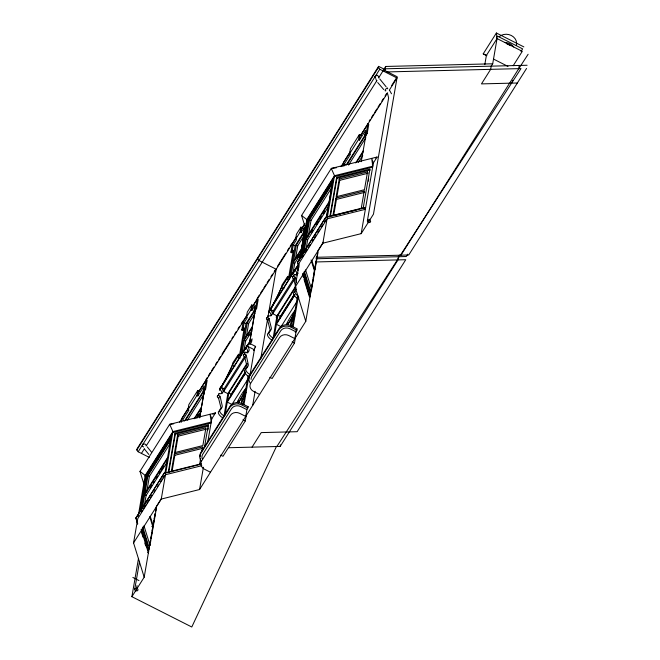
<?xml version="1.0" encoding="UTF-8"?>
<svg xmlns="http://www.w3.org/2000/svg" width="660" height="660" viewBox="0 0 660 660"><rect width="100%" height="100%" fill="white"/><g stroke="black" fill="none" stroke-linecap="round" stroke-linejoin="round"><path stroke-width="0.99" d="M367.356 220.984L368.206 222.635L369.897 222.478A2.087 1.798 9.8 0 0 370.656 221.479L369.814 219.821L368.115 219.978A2.087 1.798 9.8 0 0 367.356 220.984L388.633 97.977L387.684 94.009M228.385 447.736L280.17 446.44L280.393 444.848M519.206 65.456L518.777 68.64L400.966 255.181M149.292 457.396L138.171 451.77L136.834 449.996L137.024 448.882L378.609 66.363L385.118 69.655L384.376 70.834M137.635 524.139L135.902 517.927L164.266 473.014L201.259 463.798M276.532 446.3L191.788 627L131.885 596.689L144.185 577.211L133.567 542.908L137.775 518.595L165.462 474.746L201.803 465.696M138.171 516.268L145.225 475.439L172.912 431.59L211.225 422.053L210.045 414.265L211.786 418.803L207.785 441.961M139.763 512.259L146.066 475.778L171.278 435.864L164.876 473.534M141.05 510.7L146.999 476.248L171.113 438.075M142.329 508.53L144.713 494.711L167.434 458.725M170.734 439.634L148.013 475.612L144.944 493.375L167.665 457.396M144.408 505.288L146.116 495.412L167.211 462.008M146.685 492.112L149.407 476.322L170.511 442.909M131.885 596.689L138.509 558.352M134.689 589.586A2.087 1.798 9.8 0 1 135.259 588.489L137.272 588.283L138.006 589.66A2.087 1.798 9.8 0 1 137.437 590.766L135.415 590.964L134.689 589.586L139.573 561.305M136.348 589.628L137.041 585.585M147.923 549.326L148.945 549.128L149.82 544.063M150.167 542.033L150.521 540.012M150.868 537.982L151.742 532.917M152.097 530.887L152.444 528.858M152.798 526.837L153.145 524.807M153.491 522.778L153.846 520.756M154.192 518.727L155.067 513.661M155.422 511.632L155.768 509.611M144.185 577.211L149.82 544.591M150.167 542.594L150.513 540.606M150.851 538.61L151.198 536.621M151.544 534.625L155.158 513.703M155.677 510.716L155.843 509.734M156.123 508.117L156.404 506.492L161.213 498.869M142.75 527.043L148.483 545.564L150.01 545.267L153.079 527.497L149.762 516.78M151.775 526.465L153.31 526.168L156.379 508.406M135.836 518.323L164.266 473.014M133.567 542.908L161.263 499.067L165.462 474.746M165.866 472.428L172.912 431.59L169.694 424.322L215.507 412.904L211.786 418.803M168.366 471.784L175.015 433.273L208.321 424.974L208.659 425.857L175.354 434.156L168.704 472.667M171.262 471.727L174.331 453.956L202.628 446.911L201.952 450.854M177.631 434.866L174.562 452.628L202.859 445.582L205.928 427.812L177.631 434.866L178.134 436.186L175.238 452.966M172.112 471.075L174.834 455.284L174.331 453.956M181.203 422.334L181.896 418.316L189.049 406.997M203.725 390.538L184.561 420.882L182.696 419.941L188.908 410.116L187.976 409.637L188.851 404.588L197.785 390.431L199.65 391.38M187.976 409.637L196.911 395.488L197.785 390.431M196.911 395.488L197.843 395.959L198.536 391.966L206.233 379.78L207.166 380.251L205.606 389.293L204.113 391.652L199.633 417.565M204.113 391.652L203.181 391.174L204.055 386.125L197.843 395.959M199.7 417.871L201.374 408.177L194.898 418.423M201.77 405.875L204.278 391.33M203.181 391.174L204.674 388.814L206.233 379.78M199.559 464.673L200.582 458.758M204.468 447.274L208.321 424.974M207.958 429.916L208.312 427.886M161.263 499.067L199.567 489.522L203.42 467.231M221.826 393.69A8.959 4.298 32.3 0 0 220.654 390.109L220.044 389.326L220.225 388.261L247.541 345.007L247.533 346.294L254.372 349.75M219.45 410.71A24.032 11.525 32.3 0 1 219.062 410.974A6.625 3.176 32.3 0 0 222.75 417.904L223.996 415.94L227.84 393.649L223.649 391.528L224.12 388.789L244.637 356.309M225.052 415.058L227.287 402.097L245.273 373.609M247.393 363.668L228.855 393.013L227.518 400.768L244.959 373.147M253.646 305.877L251.782 304.936L247.31 312.015L246.444 317.064L247.376 317.534L244.142 322.649L243.276 327.698L244.208 328.168L242.715 330.528L241.783 330.058L243.342 321.016L247.013 315.208M230.851 396.132L231.181 394.193L245.355 371.753M239.555 355.088L244.208 328.168M240.661 354.552L246.007 323.59L254.752 309.746M257.821 257.623L257.623 258.728L258.959 260.51L276.202 269.23L268.01 316.651M242.088 352.539L244.192 340.37L252.136 327.789L249.34 344.008M247.22 322.831L244.423 339.042L252.367 326.461L255.172 310.241L247.22 322.831L248.622 323.532L246.345 336.707M243.837 351.219L245.594 341.08L251.947 331.015M246.444 317.064L250.915 309.986L251.782 304.936M250.915 309.986L251.839 310.456L252.532 306.471L257.251 298.996L258.184 299.467L256.625 308.509L255.131 310.868L249.62 342.771L252.103 338.844L251.575 341.888L249.934 344.495M220.044 389.326L247.541 345.007M255.131 310.868L254.199 310.398L255.073 305.349L251.839 310.456M254.199 310.398L255.692 308.038L257.251 298.996M241.296 403.59L241.972 399.663L245.207 394.556M241.766 403.821L242.583 399.284L245.066 395.356M243.095 404.588L248.086 375.68M243.994 404.588L248.828 376.612L250.066 374.649L254.578 348.562M200.145 456.877A9.059 7.796 9.8 0 1 200.599 452.867L230.513 405.496A9.059 7.796 9.8 0 1 241.024 403.186L248.152 406.717L246.906 409.654L245.743 416.402L239.687 413.341A6.889 5.932 9.8 0 0 230.398 415.387L201.597 461.002A6.889 5.932 9.8 0 0 204.418 469.178L210.482 472.246M220.663 455.119L222.989 456.291L245.338 420.907L246.378 414.925M252.681 405.43L255.115 391.306M260.692 359.024L267.49 319.671M270.955 315.892A8.959 4.298 32.3 0 0 269.783 312.312L269.173 311.528L269.363 310.464L296.678 267.209L296.662 268.496L298.378 269.363M296.868 267.308L293.502 272.399A39.344 6.716 -63.2 0 1 286.795 279.163L281.572 287.438A39.344 6.716 -63.2 0 1 273.034 304.813C270.451 311.438 265.741 315.703 270.691 308.608A38.321 6.542 -63.2 0 0 281.284 287.628L282.001 285.013L287.735 276.367L287.215 278.231A38.321 6.542 -63.2 0 0 295.804 268.851L297.908 265.171L296.662 268.496M273.257 310.992L270.418 309.557A8.959 4.298 32.3 0 1 269.313 315.942A1.592 0.759 32.3 0 0 267.894 316.528A1.592 0.759 32.3 0 0 268.9 318.334L271.252 327.624A8.968 4.298 32.3 0 1 270.839 330.016A24.032 11.525 32.3 0 1 269.428 331.213A6.625 3.176 32.3 0 0 273.125 338.143L276.977 315.859L272.778 313.731L273.257 310.992L293.766 278.512M274.354 336.262L276.416 324.299L294.954 294.954M295.433 287.595L277.984 315.216L276.647 322.971L294.64 294.484M302.783 228.079L300.919 227.131L296.447 234.209L295.581 239.266L296.505 239.737L293.279 244.843L292.405 249.901L293.337 250.371L291.852 252.73L290.92 252.26L292.479 243.218L296.67 236.577M279.98 318.334L280.318 316.396L293.947 294.822M291.852 252.73L292.198 250.717M288.692 277.283L293.337 250.371M289.798 276.746L295.144 245.792L303.889 231.949M291.052 275.748L293.329 262.573L301.274 249.991L299.524 260.123M296.356 245.025L293.56 261.245L301.504 248.663L304.31 232.444L296.356 245.025L297.759 245.734L295.482 258.91M295.581 239.266L300.044 232.188L300.919 227.131M292.974 273.413L294.723 263.282L301.084 253.209M300.044 232.188L300.976 232.658L301.67 228.665L304.813 223.69M298.939 267.292L297.503 262.053L325.867 217.14L364.856 207.421L365.211 208.362L365.599 207.999M269.173 311.528L296.678 267.209M299.615 259.982L304.268 233.071L303.336 232.592L304.21 227.543L300.976 232.658M305.522 226.223L304.821 230.233L303.336 232.592M300.118 258.398L306.826 219.565L334.513 175.717L372.817 166.171L371.646 158.392L373.378 162.929L361.168 233.648L322.864 243.185L276.144 317.163M301.191 257.4L307.667 219.904L332.871 179.99L326.395 217.486M290.433 325.792L291.109 321.874L294.871 315.909M302.651 254.826L308.599 220.374L332.706 182.193M290.837 326.543L291.712 321.486L294.195 317.559M303.93 252.648L306.314 238.829L329.035 202.851L326.477 217.66M309.614 219.739L306.545 237.501L329.266 201.523L332.335 183.752L309.614 219.739L311.009 220.44L308.278 236.239M292.223 326.799L297.388 296.885M306.009 249.414L307.709 239.539L328.267 206.984M293.131 326.799L297.957 298.823L298.79 297.512M269.791 377.322L272.126 378.502L294.475 343.109L295.68 336.13M251.089 379.417A6.889 5.932 9.8 0 1 251.889 376.456L280.698 330.841A6.889 5.932 9.8 0 1 289.988 328.796L296.043 331.856L297.28 328.927L290.152 325.388A9.059 7.796 9.8 0 0 279.65 327.707L249.736 375.07A9.059 7.796 9.8 0 0 249.166 378.056M309.524 293.452L310.538 293.254L312.114 284.13M312.469 282.109L312.815 280.079M313.17 278.05L313.516 276.028M313.871 273.999L315.447 264.883M315.793 262.853L316.14 260.824M316.495 258.802L316.841 256.773M199.567 489.522L305.786 321.329L314.861 268.785M315.208 266.797L318.004 250.618L323.35 242.154M304.342 271.169L310.076 289.682L311.611 289.393L314.68 271.623L311.058 259.924M317.971 252.524L314.902 270.295L311.891 260.551M297.437 262.449L325.867 217.14M322.864 243.185L327.063 218.873L365.368 209.327L364.856 207.421M327.286 217.544L334.513 175.717L331.295 168.44L377.108 157.03L372.314 164.62M329.794 216.925L336.616 177.4L369.922 169.1L363.099 208.626M330.478 215.779L336.955 178.282L336.616 177.4M332.863 215.853L335.932 198.082L364.229 191.037L364.741 192.357L336.435 199.411L333.704 215.201M339.224 178.992L336.154 196.754L364.46 189.709L367.529 171.938L339.224 178.992L339.735 180.312L336.831 197.093M342.804 166.452L343.497 162.442L350.097 151.99M343.951 166.089L344.297 164.068L350.51 154.234L349.577 153.763L350.443 148.714L359.387 134.557L361.251 135.498M349.577 153.763L358.512 139.606L359.387 134.557M359.444 140.077L360.137 136.092L367.834 123.907L368.767 124.377L367.207 133.411L365.714 135.77L364.782 135.3L365.656 130.251L359.444 140.077L358.512 139.606M361.234 161.692L366.044 134.492M364.782 135.3L366.275 132.94L367.834 123.907M136.834 449.996L378.419 67.468L378.609 66.363M361.16 208.799L364.229 191.037M523.858 46.901L496.386 33L497.054 38.56L492.698 63.797L385.671 66.462L385.118 69.655L383.221 69.704L397.204 76.775L373.469 214.162L361.168 233.648M368.338 181.129L368.684 179.107M369.006 221.232L369.361 219.211M484.803 64.606L486.379 55.465L497.054 38.56L522.291 51.323L513.216 65.695M387.601 88.819L387.61 88.077A1.468 0.61 -46.3 0 0 386.9 88.135L385.894 88.96A2.079 0.866 -46.3 0 0 385.176 90.057L385.176 90.799A1.468 0.61 -46.3 0 0 385.885 90.742M244.794 395.266L245.965 392.527M295.267 310.382L291.745 318.59A5.428 0.924 -63.2 0 1 292.372 318.706L294.558 315.241M511.582 83.144L512.886 80.355M220.217 389.548C218.155 392.362 220.489 385.91 221.562 386.405A38.321 6.542 -63.2 0 0 232.147 365.425L232.864 362.802L238.607 354.164L238.087 356.029A38.321 6.542 -63.2 0 0 246.675 346.64L248.77 342.961L255.61 346.426L253.696 350.617M138.171 451.77L379.756 69.25L378.419 67.468M385.671 66.462L384.186 68.822L527.109 65.257M141.43 453.42L144.408 448.709M146.446 445.492L376.909 80.569M383.014 70.9L378.551 77.962A1.856 1.6 9.8 0 0 378.188 76.024L377.792 75.76A1.856 1.6 9.8 0 0 375.664 78.251L375.829 78.358M144.21 485.042L139.978 471.372L169.694 424.322L173.77 423.778M305.811 229.168L301.579 215.498L331.295 168.44L336.385 167.764M206.126 379.318L207.232 377.578M208.329 375.837L210.523 372.364M211.621 370.623L213.815 367.141M215.465 364.534L217.115 361.927M218.757 359.32L220.407 356.713M222.049 354.106L230.29 341.063M231.932 338.456L233.038 336.715M234.679 334.108L236.329 331.501M237.971 328.894L239.621 326.287M241.271 323.672L242.913 321.065M257.194 298.46L259.388 294.987M260.486 293.246L262.68 289.773M263.777 288.032L265.98 284.551M267.077 282.818L269.272 279.337M270.922 276.73L272.563 274.123M274.213 271.516L275.311 269.775M277.505 266.293L285.747 253.258M287.389 250.651L289.039 248.044M290.136 246.304L291.786 243.697M369.196 121.11L370.293 119.377M371.399 117.637L373.593 114.155M374.69 112.423L376.885 108.941M377.982 107.2L380.176 103.727M381.826 101.12L383.476 98.505M385.118 95.898L386.768 93.291M391.71 85.47L396.652 77.641M145.06 476.413L172.747 432.572L211.051 423.027M306.652 220.539L334.348 176.69L372.652 167.153M179.569 422.243L188.356 408.334M199.337 390.943L247.104 315.307M253.143 305.745L295.969 237.938M302.008 228.368L304.755 224.029M340.989 166.65L350.328 151.866M360.756 135.35L387.659 92.746M389.309 90.139L396.99 77.971L379.756 69.25M241.783 330.058L243.276 327.698M290.92 252.26L292.405 249.901M311.009 220.44L331.567 187.894M365.326 134.665L346.162 165.008L344.297 164.068M185.575 420.247L203.907 391.215M347.176 164.373L365.508 135.341M304.268 233.071L305.258 231.495M187.514 420.098L204.229 393.632M348.571 165.082L365.83 137.758M248.622 323.532L254.974 313.467M297.759 245.734L304.111 235.669M150.125 488.087L151.75 485.521M153.376 482.947L154.456 481.239M156.082 478.665L157.707 476.099M159.324 473.525L160.405 471.809M161.494 470.102L163.655 466.669M311.726 232.213L312.807 230.497M316.594 224.507L318.763 221.075M319.844 219.367L321.469 216.793M323.631 213.37L324.712 211.654M194.048 418.803L201.597 406.849M355.649 162.929L363.198 150.975M356.499 162.55L362.967 152.303M197.604 416.089L198.685 414.381M248.465 335.56L249.529 333.877M297.074 258.596L299.722 254.397M196.837 418.275L201.151 411.444M358.438 162.401L362.752 155.57M221.661 386.389L223.897 382.61A39.344 6.716 -63.2 0 0 232.444 365.236L237.666 356.961A39.344 6.716 -63.2 0 0 244.373 350.188L246.493 347.069M141.438 511.83L142.527 510.089M143.624 508.357L145.819 504.883M146.916 503.151L149.102 499.678M150.2 497.945L151.841 495.346M154.036 491.873L155.133 490.141M157.327 486.667L158.425 484.935M160.611 481.462L161.708 479.721M162.805 477.988L164.447 475.39M301.933 257.689L303.584 255.082M305.225 252.483L306.867 249.876M308.509 247.277L310.159 244.67M312.345 241.205L313.442 239.464M314.539 237.732L316.181 235.133M317.831 232.526L319.473 229.919M321.115 227.321L322.757 224.713M324.406 222.115L326.048 219.508M327.063 218.873L299.368 262.721L295.168 287.034L305.786 321.329M221.529 386.595L220.225 388.261M246.625 346.863L247.739 345.106M294.385 271.887L295.482 270.163M297.66 266.698L298.757 264.974M220.918 408.928A8.968 4.298 32.3 0 0 220.886 407.385L218.526 398.096A1.592 0.759 32.3 0 1 217.528 396.289L218.765 394.317A1.592 0.759 32.3 0 1 220.184 393.739A8.959 4.298 32.3 0 0 221.282 387.354L224.12 388.789M246.857 368.008A8.968 4.298 32.3 0 0 246.955 366.102L244.604 356.804A1.592 0.759 32.3 0 1 243.598 354.998L244.843 353.034A1.592 0.759 32.3 0 1 246.262 352.448A8.959 4.298 32.3 0 0 247.97 346.855L247.36 346.071M269.825 331.675A8.968 4.298 32.3 0 0 270.014 329.596L267.663 320.298A1.592 0.759 32.3 0 1 266.656 318.491L267.894 316.528M296.092 288.304L293.733 279.015A1.592 0.759 32.3 0 1 292.735 277.2L293.972 275.236A1.592 0.759 32.3 0 1 295.391 274.651A8.959 4.298 32.3 0 0 298.105 273.199M246.799 352.885L247.879 351.178M295.927 275.096L297.553 272.53M218.873 398.244L219.772 396.132A1.592 0.759 32.3 0 1 218.765 394.317M244.951 356.953L245.842 354.841A1.592 0.759 32.3 0 1 244.843 353.034M268.001 320.447L269.247 318.483M294.079 279.155L294.979 277.043A1.592 0.759 32.3 0 1 293.972 275.236M223.649 391.528L245.248 357.332M272.778 313.731L294.913 278.685M227.84 393.649L246.741 363.734M232.196 393.558L245.083 373.147M281.333 315.76L294.756 294.509M272.712 338.795L271.887 340.106A6.625 3.176 32.3 0 1 268.191 333.176A24.032 11.525 32.3 0 0 268.323 333.094M247.756 379.426L231.949 404.456L227.287 402.097M297.429 300.762L281.077 326.659L276.416 324.299M245.974 392.172L243.243 396.495A5.428 0.924 -63.2 0 0 242.616 396.379L246.625 387.659M244.051 397.345L245.132 395.645M294.261 317.848L291.572 322.105L291.109 321.874M247.137 408.325L248.152 406.717M295.226 332.178L296.274 330.528L294.871 338.613L288.816 335.544A6.889 5.932 9.8 0 0 279.535 337.59L250.726 383.204A6.889 5.932 9.8 0 0 253.555 391.38L259.611 394.449M486.379 55.465L483.227 53.84L496.386 33M496.403 37.834L497.475 36.143L522.621 48.873L521.02 51.406M492.698 63.797L491.205 66.148L490.66 69.341L481.47 83.894L517.366 82.995M252.054 447.15L261.245 432.597L297.14 431.698L405.76 259.71L316.247 261.946M399.407 255.139L398.417 256.715L397.988 259.9L280.17 446.44M407.806 254.158L406.312 256.517L315.959 258.769M526.556 68.45L408.746 254.991L316.173 257.301M247.533 346.294L248.77 342.961M518.867 68.557L528.115 54.268M399.911 255.131L397.386 259.916L276.845 446.531M400.438 255.197L520.987 68.582L386.719 71.94M254.974 347.077L255.61 346.426M147.79 552.626L148.615 551.562L141.669 529.122M143.146 443.908L142.816 444.23A2.087 1.485 -31.9 0 0 142.329 445.36L142.502 446.003M375.342 157.971L377.108 157.03M212.858 414.323L215.507 412.904M286.3 324.58L288.568 323.623A5.428 0.924 -63.2 0 0 288.09 324.695M336.955 178.282L370.26 169.983M339.735 180.312L368.033 173.258L367.529 171.938M325.801 217.528L364.79 207.817M333.836 215.605L340.667 213.906M342.614 213.419L348.472 211.959M350.427 211.472L356.284 210.02M178.134 436.186L206.44 429.14M174.834 455.284L203.14 448.231M164.2 473.41L201.193 464.194M377.124 75.1L375.87 75.57A2.087 1.345 -23.4 0 0 375.045 76.519L375.127 77.393M143.657 447.002L143.393 446.911A1.856 1.6 9.8 0 1 144.68 443.99L145.134 444.155A1.856 1.6 9.8 0 1 146.066 445.97M483.227 53.84L486.89 55.696M493.589 59.111L508.002 66.412M366.275 132.94L367.207 133.411M307.667 219.904L308.599 220.374M306.314 238.829L307.709 239.539M293.279 244.843L295.144 245.792M293.329 262.573L294.723 263.282M286.795 279.163L288.412 279.98M281.572 287.438L283.998 288.667M291.712 321.486L292.182 321.725M277.984 315.216L280.318 316.396M255.692 308.038L256.625 308.509M297.058 330.256L289.921 326.716A9.059 7.796 9.8 0 0 279.419 329.035L249.505 376.398A9.059 7.796 9.8 0 0 250.297 383.32M292.141 341.929L294.475 343.109M244.142 322.649L246.007 323.59M244.192 340.37L245.594 341.08M237.666 356.961L240.091 358.182M232.444 365.236L234.861 366.457M242.583 399.284L243.045 399.523M228.855 393.013L231.181 394.193M241.972 399.663L242.443 399.902M238.565 403.087L237.163 402.377L239.431 401.42A5.428 0.924 -63.2 0 0 238.953 402.493M247.921 408.053L240.793 404.514A9.059 7.796 9.8 0 0 230.282 406.832L200.368 454.195A9.059 7.796 9.8 0 0 201.16 461.117M246.906 409.654L240.85 406.585A6.889 5.932 9.8 0 0 231.569 408.631L202.76 454.245A6.889 5.932 9.8 0 0 202.249 458.758M204.674 388.814L205.606 389.293M243.012 419.727L245.338 420.907M148.013 475.612L149.407 476.322M146.066 475.778L146.999 476.248M144.713 494.711L146.116 495.412M132.858 577.459L138.971 580.561M301.579 215.498L306.826 219.565M139.978 471.372L145.225 475.439M386.133 86.806L379.706 78.903M383.757 89.57L377.718 82.541M151.379 452.017L147.205 446.845M148.838 454.468L144.515 449.13M296.497 268.274L297.099 269.065A8.959 4.298 32.3 0 1 297.965 270.608M389.623 90.436L391.504 93.778M375.944 79.349L376.712 80.842M335.932 198.082L336.435 199.411M175.015 433.273L175.354 434.156M305.572 269.899L311.611 289.393M303.988 272.093L310.538 293.254M303.27 273.248L310.216 295.688L309.391 296.752L304.046 279.485M302.709 273.496L309.986 297.016M302.56 274.692L303.451 277.571M297.503 262.053L298.7 265.93M150.29 516.425L153.31 526.168M143.971 525.772L150.01 545.267M142.395 527.967L148.945 549.128M141.108 529.378L148.385 552.89M141.554 532.488L143.038 537.281M144.82 543.04L145.712 545.911M135.902 517.927L137.709 523.743M295.325 277.192L296.53 282.678M246.188 354.989L248.201 364.138A8.968 4.298 32.3 0 1 247.789 366.531A24.032 11.525 32.3 0 1 246.378 367.719A6.625 3.176 32.3 0 0 250.066 374.649M220.118 396.272L222.123 405.421A8.968 4.298 32.3 0 1 221.71 407.814A24.032 11.525 32.3 0 1 220.3 409.002A6.625 3.176 32.3 0 0 223.996 415.94M248.828 376.612A6.625 3.176 32.3 0 1 245.132 369.683A24.032 11.525 32.3 0 0 245.899 369.13M297.957 298.823A6.625 3.176 32.3 0 1 293.882 292.215M295.251 270.237A8.959 4.298 32.3 0 1 296.86 275.162M292.735 277.2A1.592 0.759 32.3 0 1 293.428 276.375M298.345 296.299A6.625 3.176 32.3 0 1 295.507 289.921A24.032 11.525 32.3 0 0 296.266 289.369M295.366 291.027A24.032 11.525 32.3 0 1 294.913 291.431M294.657 291.621A24.032 11.525 32.3 0 1 294.269 291.885M220.786 409.299A8.968 4.298 32.3 0 1 220.696 409.464M246.543 368.495A24.032 11.525 32.3 0 1 246.444 368.602M243.598 354.998A1.592 0.759 32.3 0 1 243.986 354.148M246.122 348.034A8.959 4.298 32.3 0 1 247.731 352.96M239.654 400.884A17.482 2.986 -63.2 0 1 244.637 392.469M499.273 36.696A10.073 8.671 9.8 0 1 511.327 35.492A10.073 8.671 9.8 0 1 516.376 45.35M504.842 42.487A10.073 8.671 9.8 0 1 513.694 46.967M507.086 44.146A8.481 7.301 9.8 0 1 510.386 45.664M269.602 331.988A24.032 11.525 32.3 0 1 269.288 332.318M268.95 332.623A24.032 11.525 32.3 0 1 268.455 333.003M288.791 323.087A17.482 2.986 -63.2 0 1 294.195 314.069M266.656 318.491A1.592 0.759 32.3 0 1 267.704 317.749M220.16 410.108A24.032 11.525 32.3 0 1 220.052 410.215M217.528 396.289A1.592 0.759 32.3 0 1 218.221 395.455M245.759 388.567L242.187 396.825A5.428 0.924 -63.2 0 0 239.976 400.331L237.633 401.428L238.26 400.174A17.482 2.986 -63.2 0 1 245.264 389.078L245.759 388.567M294.896 310.769L291.316 319.027A5.428 0.924 -63.2 0 0 289.105 322.534L286.77 323.631L287.389 322.385A17.482 2.986 -63.2 0 1 294.401 311.281L294.896 310.769"/></g></svg>
